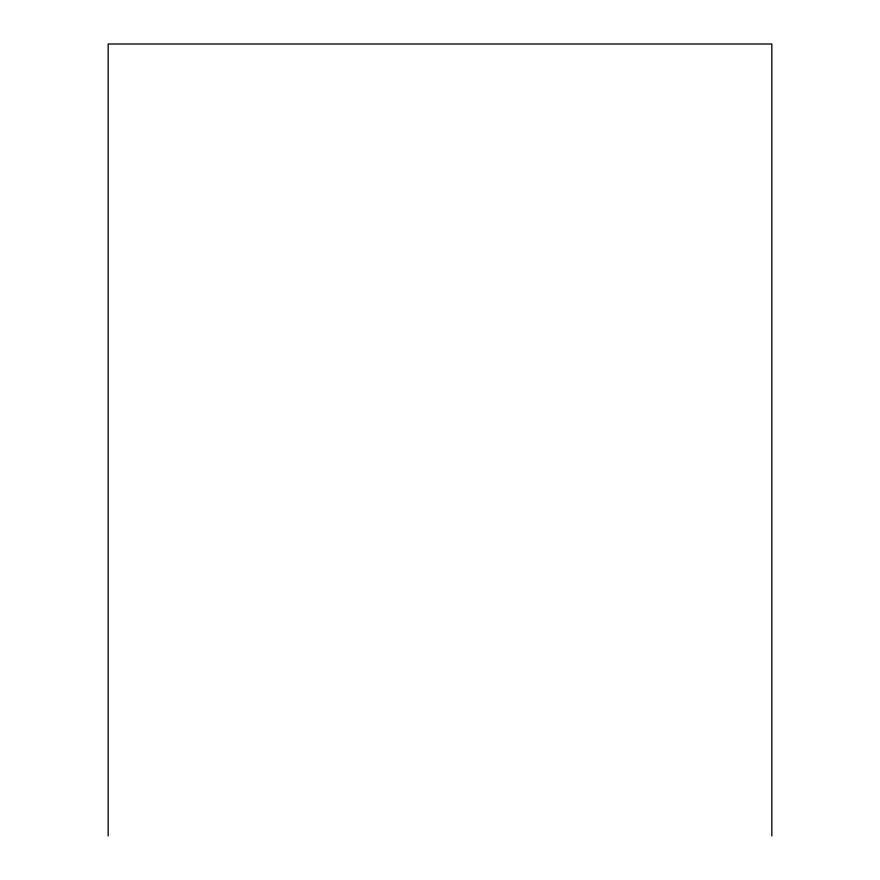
<?xml version="1.0" encoding="UTF-8"?>
<svg xmlns="http://www.w3.org/2000/svg" width="880" height="880" viewBox="0 0 880 880"><rect width="100%" height="100%" fill="white"/><g stroke="black" fill="none" stroke-linecap="round" stroke-linejoin="round"><path stroke-width="1.32" d="M771.837 836L771.837 44L108.163 44L108.163 836"/></g></svg>
